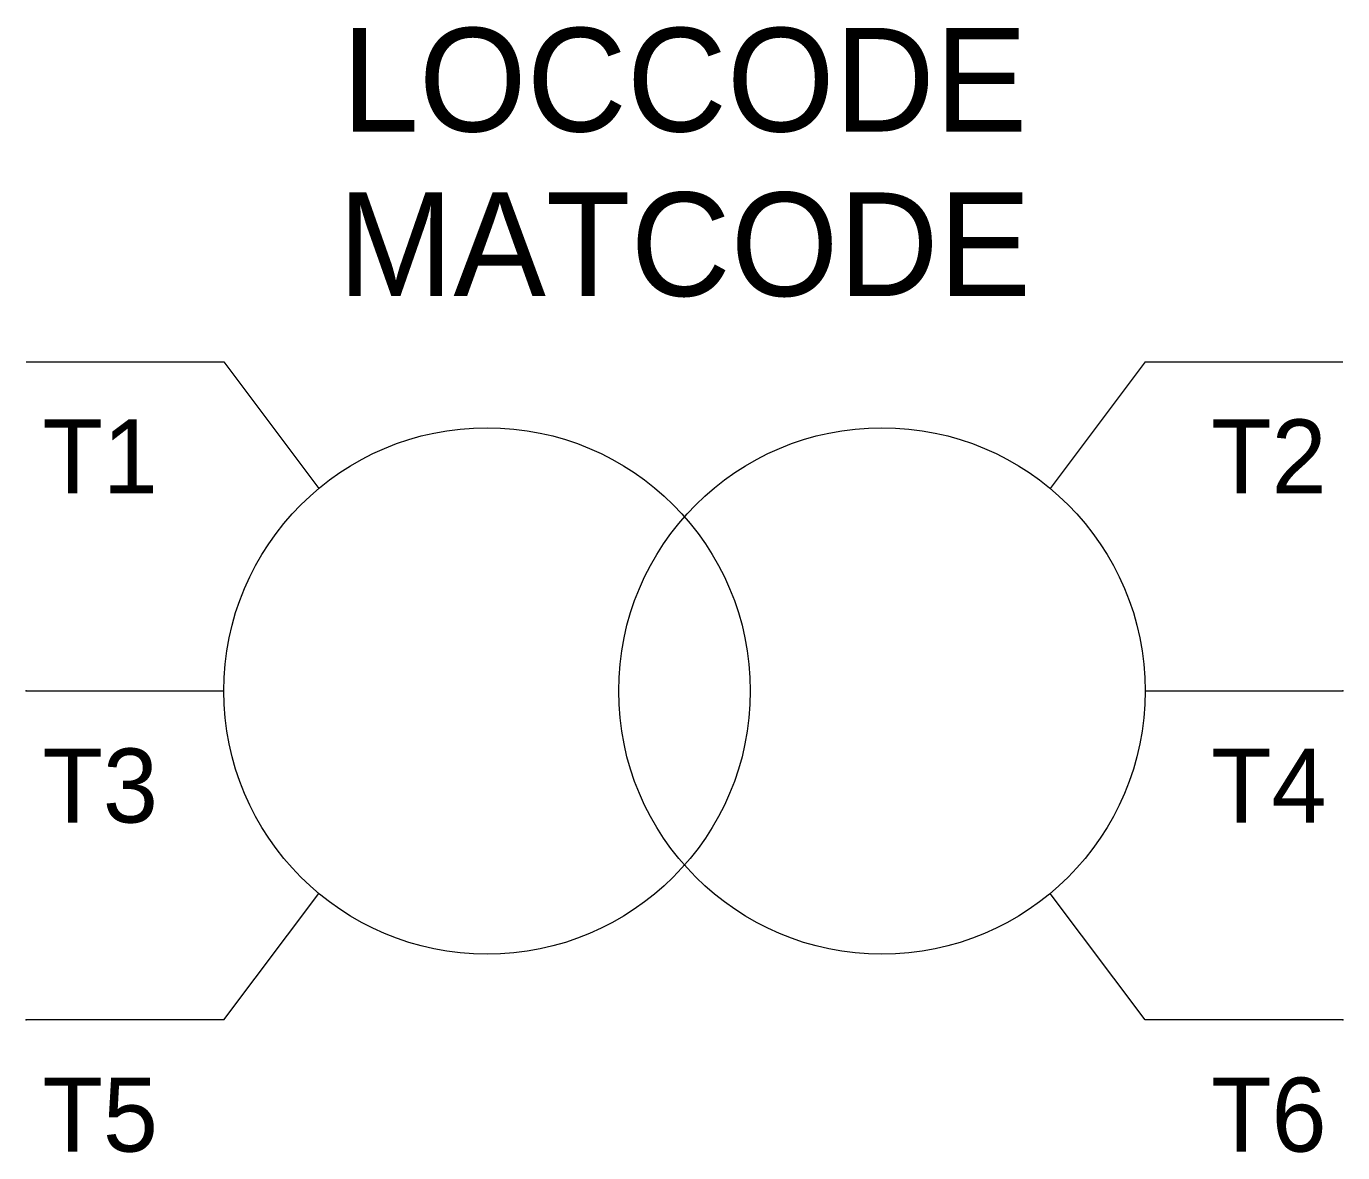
# Model space of a CAD drawing. Extents: x 0 to 40, y -4 to 30.2.
import ezdxf
from ezdxf.enums import TextEntityAlignment as Align

# ---------------------------------------------------------------- set-up
doc = ezdxf.new("R2010")
doc.units = 0
doc.layers.get('0').update_dxf_attribs({"linetype": 'CONTINUOUS'})
for name, color, linetype in [('A', 7, 'CONTINUOUS'), ('C', 6, 'CONTINUOUS'), ('T2', 1, 'CONTINUOUS')]:
    doc.layers.add(name, color=color, linetype=linetype)

msp = doc.modelspace()

# ---------------------------------------------------------------- linework, layer by layer
at = {"color": 0, "linetype": 'CONTINUOUS'}
for p, q in [((0, 20), (6, 20)), ((6, 20), (8.886, 16.152)), ((34, 20), (31.114, 16.152)), ((34, 20), (40, 20)), ((0, 10), (6, 10)), ((34, 10), (40, 10)), ((6, 0), (8.886, 3.848)), ((34, 0), (31.114, 3.848)), ((6, 0), (0, 0)), ((40, 0), (34, 0))]:
    msp.add_line(p, q, dxfattribs=at)
for centre in [(14, 10), (26, 10)]:
    msp.add_circle(centre, 8, dxfattribs=at)
at = {"layer": 'A', "color": 0, "linetype": 'CONTINUOUS'}
msp.add_point((20, 4.708), dxfattribs=at)
at = {"layer": 'C', "color": 0}
for p in [(0, 10), (40, 10)]:
    msp.add_point(p, dxfattribs=at)
at = {"layer": 'C', "color": 0, "linetype": 'CONTINUOUS'}
for p in [(0, 0), (40, 0)]:
    msp.add_point(p, dxfattribs=at)

# ---------------------------------------------------------------- texts
at = {"color": 0, "linetype": 'CONTINUOUS'}
for tag, p in [('LOCCODE', (20, 27)), ('MATCODE', (20, 22))]:
    msp.add_attdef(tag, text='', height=3.15, dxfattribs=at).set_placement(p, align=Align.CENTER)
at = {"layer": 'T2', "color": 0, "linetype": 'CONTINUOUS'}
for tag, p in [('T1', (4, 16)), ('T3', (4, 6)), ('T5', (4, -4))]:
    msp.add_attdef(tag, text='', height=2.25, dxfattribs=at).set_placement(p, align=Align.RIGHT)
for tag, p in [('T2', (36, 16)), ('T4', (36, 6)), ('T6', (36, -4))]:
    msp.add_attdef(tag, p, '', height=2.25, dxfattribs=at)

doc.saveas('drawing.dxf')
